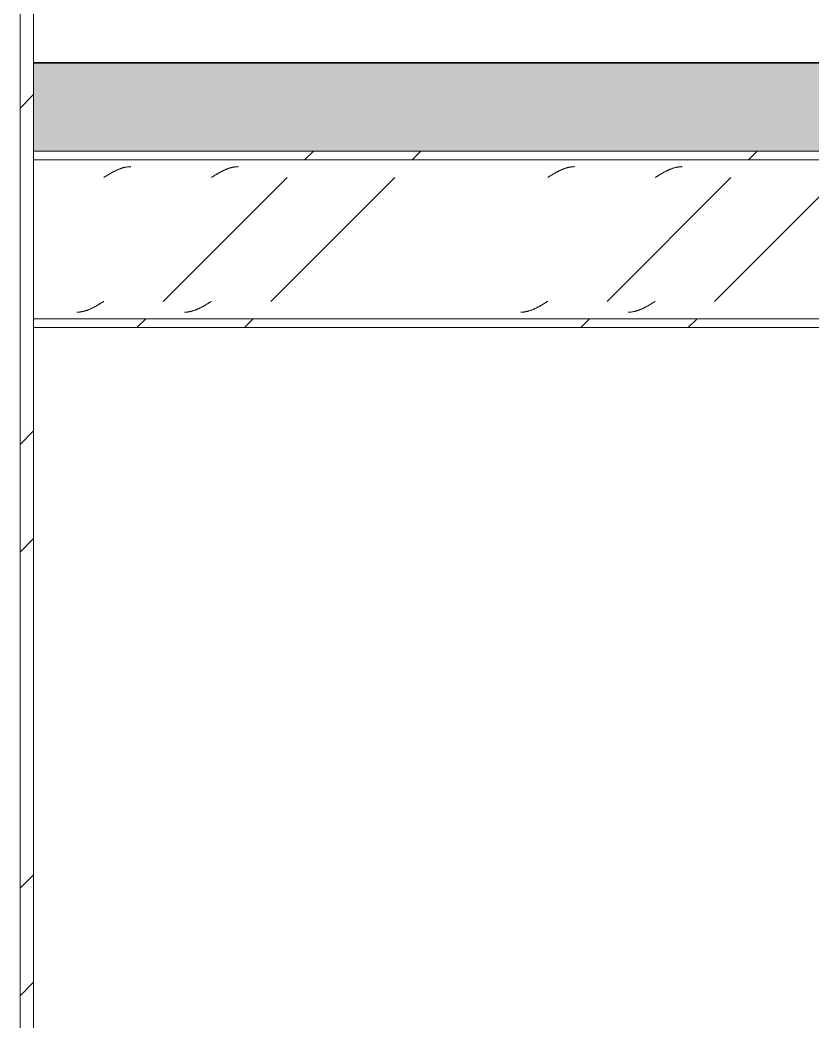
# Model space of a CAD drawing. Header units: centimetres. Extents: x -7221 to 15977, y -285 to 1507.
# Drawn here: x -6795.5 to -6705.6, y 280.2 to 393.7 of the extents above; entities that cross this region are included whole.
import ezdxf

# ---------------------------------------------------------------- set-up
doc = ezdxf.new("R2010")
doc.units = ezdxf.units.CM
for name, color, linetype, lineweight in [('A-FLOR', 7, 'Continuous', 9), ('A-FLOR-PATT', 7, 'Continuous', 35), ('S-BEAM', 7, 'Continuous', 9), ('S-COLS', 7, 'Continuous', 9)]:
    doc.layers.add(name, color=color, linetype=linetype, lineweight=lineweight)
pattern_1 = [(45, (0, 0), (-25.14472, 25.14472), []), (45, (0, 38.1), (-25.14472, 25.14472), [])]

# ---------------------------------------------------------------- blocks, each defined once
blk = doc.blocks.new('UC-Perfil universal-Pilar - 200 x 200-V5-Elevación Eje 10')
at = {"layer": 'S-COLS', "true_color": 0xc0c0c0}
h = blk.add_hatch(dxfattribs=at)
h.set_pattern_fill('FP_2', color=9, style=0, pattern_type=2)
h.set_pattern_definition(pattern_1)
h.paths.add_polyline_path([(-6793.94, 94), (-6793.94, 933.53), (-6795.48, 933.53), (-6795.48, 94)])
at = {"layer": 'S-COLS'}
for p, q in [((-6795.48, 933.53), (-6795.48, 94)), ((-6793.94, 933.53), (-6793.94, 94))]:
    blk.add_line(p, q, dxfattribs=at)
blk = doc.blocks.new('FP_10-Elevación Eje 10')
at = {"layer": 'S-BEAM', "color": 9, "true_color": 0xc0c0c0}
for p, q in [((-6787.43, 361.01), (-6787.39, 361.04)), ((-6787.39, 361.04), (-6787.34, 361.06)), ((-6787.34, 361.06), (-6787.29, 361.08)), ((-6787.29, 361.08), (-6787.24, 361.11)), ((-6787.24, 361.11), (-6787.19, 361.13)), ((-6787.19, 361.13), (-6787.14, 361.16)), ((-6787.14, 361.16), (-6787.09, 361.18)), ((-6787.09, 361.18), (-6787.05, 361.21)), ((-6787.05, 361.21), (-6787, 361.23)), ((-6787, 361.23), (-6786.95, 361.26)), ((-6786.95, 361.26), (-6786.9, 361.29)), ((-6786.9, 361.29), (-6786.85, 361.31)), ((-6786.85, 361.31), (-6786.8, 361.34)), ((-6786.8, 361.34), (-6786.75, 361.37)), ((-6786.75, 361.37), (-6786.71, 361.4)), ((-6786.71, 361.4), (-6786.66, 361.42)), ((-6786.66, 361.42), (-6786.61, 361.45)), ((-6786.61, 361.45), (-6786.56, 361.48)), ((-6786.56, 361.48), (-6786.51, 361.51)), ((-6786.51, 361.51), (-6786.46, 361.54)), ((-6786.46, 361.54), (-6786.41, 361.57)), ((-6786.41, 361.57), (-6786.37, 361.6)), ((-6786.37, 361.6), (-6786.32, 361.63)), ((-6786.32, 361.63), (-6786.27, 361.66)), ((-6786.27, 361.66), (-6786.22, 361.69)), ((-6786.22, 361.69), (-6786.17, 361.72)), ((-6786.17, 361.72), (-6786.12, 361.75)), ((-6786.12, 361.75), (-6786.07, 361.78)), ((-6786.07, 361.78), (-6786.03, 361.81)), ((-6786.03, 361.81), (-6785.98, 361.84)), ((-6775.25, 361.01), (-6775.2, 361.04)), ((-6775.2, 361.04), (-6775.15, 361.06)), ((-6775.15, 361.06), (-6775.1, 361.08)), ((-6775.1, 361.08), (-6775.05, 361.11)), ((-6775.05, 361.11), (-6775, 361.13)), ((-6775, 361.13), (-6774.95, 361.16)), ((-6774.95, 361.16), (-6774.91, 361.18)), ((-6774.91, 361.18), (-6774.86, 361.21)), ((-6774.86, 361.21), (-6774.81, 361.23)), ((-6774.81, 361.23), (-6774.76, 361.26)), ((-6774.76, 361.26), (-6774.71, 361.29)), ((-6774.71, 361.29), (-6774.66, 361.31)), ((-6774.66, 361.31), (-6774.61, 361.34)), ((-6774.61, 361.34), (-6774.57, 361.37)), ((-6774.57, 361.37), (-6774.52, 361.4)), ((-6774.52, 361.4), (-6774.47, 361.42)), ((-6774.47, 361.42), (-6774.42, 361.45)), ((-6774.42, 361.45), (-6774.37, 361.48)), ((-6774.37, 361.48), (-6774.32, 361.51)), ((-6774.32, 361.51), (-6774.27, 361.54)), ((-6774.27, 361.54), (-6774.22, 361.57)), ((-6774.22, 361.57), (-6774.18, 361.6)), ((-6774.18, 361.6), (-6774.13, 361.63)), ((-6774.13, 361.63), (-6774.08, 361.66)), ((-6774.08, 361.66), (-6774.03, 361.69)), ((-6774.03, 361.69), (-6773.98, 361.72)), ((-6773.98, 361.72), (-6773.93, 361.75)), ((-6773.93, 361.75), (-6773.88, 361.78)), ((-6773.88, 361.78), (-6773.84, 361.81)), ((-6773.84, 361.81), (-6773.79, 361.84)), ((-6737.15, 361.01), (-6737.1, 361.04)), ((-6737.1, 361.04), (-6737.05, 361.06)), ((-6737.05, 361.06), (-6737, 361.08)), ((-6737, 361.08), (-6736.95, 361.11)), ((-6736.95, 361.11), (-6736.9, 361.13)), ((-6736.9, 361.13), (-6736.85, 361.16)), ((-6736.85, 361.16), (-6736.81, 361.18)), ((-6736.81, 361.18), (-6736.76, 361.21)), ((-6736.76, 361.21), (-6736.71, 361.23)), ((-6736.71, 361.23), (-6736.66, 361.26)), ((-6736.66, 361.26), (-6736.61, 361.29)), ((-6736.61, 361.29), (-6736.56, 361.31)), ((-6736.56, 361.31), (-6736.51, 361.34)), ((-6736.51, 361.34), (-6736.47, 361.37)), ((-6736.47, 361.37), (-6736.42, 361.4)), ((-6736.42, 361.4), (-6736.37, 361.42)), ((-6736.37, 361.42), (-6736.32, 361.45)), ((-6736.32, 361.45), (-6736.27, 361.48)), ((-6736.27, 361.48), (-6736.22, 361.51)), ((-6736.22, 361.51), (-6736.17, 361.54)), ((-6736.17, 361.54), (-6736.12, 361.57)), ((-6736.12, 361.57), (-6736.08, 361.6)), ((-6736.08, 361.6), (-6736.03, 361.63)), ((-6736.03, 361.63), (-6735.98, 361.66)), ((-6735.98, 361.66), (-6735.93, 361.69)), ((-6735.93, 361.69), (-6735.88, 361.72)), ((-6735.88, 361.72), (-6735.83, 361.75)), ((-6735.83, 361.75), (-6735.78, 361.78)), ((-6735.78, 361.78), (-6735.74, 361.81)), ((-6735.74, 361.81), (-6735.69, 361.84)), ((-6724.96, 361.01), (-6724.91, 361.04)), ((-6724.91, 361.04), (-6724.86, 361.06)), ((-6724.86, 361.06), (-6724.81, 361.08)), ((-6724.81, 361.08), (-6724.76, 361.11)), ((-6724.76, 361.11), (-6724.71, 361.13)), ((-6724.71, 361.13), (-6724.66, 361.16)), ((-6724.66, 361.16), (-6724.62, 361.18)), ((-6724.62, 361.18), (-6724.57, 361.21)), ((-6724.57, 361.21), (-6724.52, 361.23)), ((-6724.52, 361.23), (-6724.47, 361.26)), ((-6724.47, 361.26), (-6724.42, 361.29)), ((-6724.42, 361.29), (-6724.37, 361.31)), ((-6724.37, 361.31), (-6724.32, 361.34)), ((-6724.32, 361.34), (-6724.28, 361.37)), ((-6724.28, 361.37), (-6724.23, 361.4)), ((-6724.23, 361.4), (-6724.18, 361.42)), ((-6724.18, 361.42), (-6724.13, 361.45)), ((-6724.13, 361.45), (-6724.08, 361.48)), ((-6724.08, 361.48), (-6724.03, 361.51)), ((-6724.03, 361.51), (-6723.98, 361.54)), ((-6723.98, 361.54), (-6723.94, 361.57)), ((-6723.94, 361.57), (-6723.89, 361.6)), ((-6723.89, 361.6), (-6723.84, 361.63)), ((-6723.84, 361.63), (-6723.79, 361.66)), ((-6723.79, 361.66), (-6723.74, 361.69)), ((-6723.74, 361.69), (-6723.69, 361.72)), ((-6723.69, 361.72), (-6723.64, 361.75)), ((-6723.64, 361.75), (-6723.6, 361.78)), ((-6723.6, 361.78), (-6723.55, 361.81)), ((-6723.55, 361.81), (-6723.5, 361.84)), ((-6789.04, 360.61), (-6788.99, 360.61)), ((-6788.99, 360.61), (-6788.94, 360.61)), ((-6788.94, 360.61), (-6788.89, 360.62)), ((-6788.89, 360.62), (-6788.84, 360.62)), ((-6788.84, 360.62), (-6788.8, 360.62)), ((-6788.8, 360.62), (-6788.75, 360.63)), ((-6788.75, 360.63), (-6788.7, 360.63)), ((-6788.7, 360.63), (-6788.65, 360.64)), ((-6788.65, 360.64), (-6788.6, 360.65)), ((-6788.6, 360.65), (-6788.55, 360.65)), ((-6788.55, 360.65), (-6788.5, 360.66)), ((-6788.5, 360.66), (-6788.46, 360.67)), ((-6788.46, 360.67), (-6788.41, 360.68)), ((-6788.41, 360.68), (-6788.36, 360.69)), ((-6788.36, 360.69), (-6788.31, 360.7)), ((-6788.31, 360.7), (-6788.26, 360.72)), ((-6788.26, 360.72), (-6788.21, 360.73)), ((-6788.21, 360.73), (-6788.16, 360.74)), ((-6788.16, 360.74), (-6788.12, 360.76)), ((-6788.12, 360.76), (-6788.07, 360.77)), ((-6788.07, 360.77), (-6788.02, 360.79)), ((-6788.02, 360.79), (-6787.97, 360.8)), ((-6787.97, 360.8), (-6787.92, 360.82)), ((-6787.92, 360.82), (-6787.87, 360.83)), ((-6787.87, 360.83), (-6787.82, 360.85)), ((-6787.82, 360.85), (-6787.78, 360.87)), ((-6787.78, 360.87), (-6787.73, 360.89)), ((-6787.73, 360.89), (-6787.68, 360.91)), ((-6787.68, 360.91), (-6787.63, 360.93)), ((-6787.63, 360.93), (-6787.58, 360.95)), ((-6787.58, 360.95), (-6787.53, 360.97)), ((-6787.53, 360.97), (-6787.48, 360.99)), ((-6787.48, 360.99), (-6787.43, 361.01)), ((-6776.85, 360.61), (-6776.8, 360.61)), ((-6776.8, 360.61), (-6776.75, 360.61)), ((-6776.75, 360.61), (-6776.7, 360.62)), ((-6776.7, 360.62), (-6776.65, 360.62)), ((-6776.65, 360.62), (-6776.61, 360.62)), ((-6776.61, 360.62), (-6776.56, 360.63)), ((-6776.56, 360.63), (-6776.51, 360.63)), ((-6776.51, 360.63), (-6776.46, 360.64)), ((-6776.46, 360.64), (-6776.41, 360.65)), ((-6776.41, 360.65), (-6776.36, 360.65)), ((-6776.36, 360.65), (-6776.31, 360.66)), ((-6776.31, 360.66), (-6776.27, 360.67)), ((-6776.27, 360.67), (-6776.22, 360.68)), ((-6776.22, 360.68), (-6776.17, 360.69)), ((-6776.17, 360.69), (-6776.12, 360.7)), ((-6776.12, 360.7), (-6776.07, 360.72)), ((-6776.07, 360.72), (-6776.02, 360.73)), ((-6776.02, 360.73), (-6775.97, 360.74)), ((-6775.97, 360.74), (-6775.93, 360.76)), ((-6775.93, 360.76), (-6775.88, 360.77)), ((-6775.88, 360.77), (-6775.83, 360.79)), ((-6775.83, 360.79), (-6775.78, 360.8)), ((-6775.78, 360.8), (-6775.73, 360.82)), ((-6775.73, 360.82), (-6775.68, 360.83)), ((-6775.68, 360.83), (-6775.63, 360.85)), ((-6775.63, 360.85), (-6775.59, 360.87)), ((-6775.59, 360.87), (-6775.54, 360.89)), ((-6775.54, 360.89), (-6775.49, 360.91)), ((-6775.49, 360.91), (-6775.44, 360.93)), ((-6775.44, 360.93), (-6775.39, 360.95)), ((-6775.39, 360.95), (-6775.34, 360.97)), ((-6775.34, 360.97), (-6775.29, 360.99)), ((-6775.29, 360.99), (-6775.25, 361.01)), ((-6738.75, 360.61), (-6738.7, 360.61)), ((-6738.7, 360.61), (-6738.65, 360.61)), ((-6738.65, 360.61), (-6738.6, 360.62)), ((-6738.6, 360.62), (-6738.55, 360.62)), ((-6738.55, 360.62), (-6738.51, 360.62)), ((-6738.51, 360.62), (-6738.46, 360.63)), ((-6738.46, 360.63), (-6738.41, 360.63)), ((-6738.41, 360.63), (-6738.36, 360.64)), ((-6738.36, 360.64), (-6738.31, 360.65)), ((-6738.31, 360.65), (-6738.26, 360.65)), ((-6738.26, 360.65), (-6738.21, 360.66)), ((-6738.21, 360.66), (-6738.17, 360.67)), ((-6738.17, 360.67), (-6738.12, 360.68)), ((-6738.12, 360.68), (-6738.07, 360.69)), ((-6738.07, 360.69), (-6738.02, 360.7)), ((-6738.02, 360.7), (-6737.97, 360.72)), ((-6737.97, 360.72), (-6737.92, 360.73)), ((-6737.92, 360.73), (-6737.87, 360.74)), ((-6737.87, 360.74), (-6737.83, 360.76)), ((-6737.83, 360.76), (-6737.78, 360.77)), ((-6737.78, 360.77), (-6737.73, 360.79)), ((-6737.73, 360.79), (-6737.68, 360.8)), ((-6737.68, 360.8), (-6737.63, 360.82)), ((-6737.63, 360.82), (-6737.58, 360.83)), ((-6737.58, 360.83), (-6737.53, 360.85)), ((-6737.53, 360.85), (-6737.49, 360.87)), ((-6737.49, 360.87), (-6737.44, 360.89)), ((-6737.44, 360.89), (-6737.39, 360.91)), ((-6737.39, 360.91), (-6737.34, 360.93)), ((-6737.34, 360.93), (-6737.29, 360.95)), ((-6737.29, 360.95), (-6737.24, 360.97)), ((-6737.24, 360.97), (-6737.19, 360.99)), ((-6737.19, 360.99), (-6737.15, 361.01)), ((-6726.56, 360.61), (-6726.51, 360.61)), ((-6726.51, 360.61), (-6726.46, 360.61)), ((-6726.46, 360.61), (-6726.41, 360.62)), ((-6726.41, 360.62), (-6726.37, 360.62)), ((-6726.37, 360.62), (-6726.32, 360.62)), ((-6726.32, 360.62), (-6726.27, 360.63)), ((-6726.27, 360.63), (-6726.22, 360.63)), ((-6726.22, 360.63), (-6726.17, 360.64)), ((-6726.17, 360.64), (-6726.12, 360.65)), ((-6726.12, 360.65), (-6726.07, 360.65)), ((-6726.07, 360.65), (-6726.03, 360.66)), ((-6726.03, 360.66), (-6725.98, 360.67)), ((-6725.98, 360.67), (-6725.93, 360.68)), ((-6725.93, 360.68), (-6725.88, 360.69)), ((-6725.88, 360.69), (-6725.83, 360.7)), ((-6725.83, 360.7), (-6725.78, 360.72)), ((-6725.78, 360.72), (-6725.73, 360.73)), ((-6725.73, 360.73), (-6725.68, 360.74)), ((-6725.68, 360.74), (-6725.64, 360.76)), ((-6725.64, 360.76), (-6725.59, 360.77)), ((-6725.59, 360.77), (-6725.54, 360.79)), ((-6725.54, 360.79), (-6725.49, 360.8)), ((-6725.49, 360.8), (-6725.44, 360.82)), ((-6725.44, 360.82), (-6725.39, 360.83)), ((-6725.39, 360.83), (-6725.34, 360.85)), ((-6725.34, 360.85), (-6725.3, 360.87)), ((-6725.3, 360.87), (-6725.25, 360.89)), ((-6725.25, 360.89), (-6725.2, 360.91)), ((-6725.2, 360.91), (-6725.15, 360.93)), ((-6725.15, 360.93), (-6725.1, 360.95)), ((-6725.1, 360.95), (-6725.05, 360.97)), ((-6725.05, 360.97), (-6725, 360.99)), ((-6725, 360.99), (-6724.96, 361.01))]:
    blk.add_line(p, q, dxfattribs=at)
blk = doc.blocks.new('FP_11-Elevación Eje 10')
at = {"layer": 'S-BEAM', "color": 9, "true_color": 0xc0c0c0}
for p, q in [((-6783.98, 376.92), (-6783.94, 376.93)), ((-6783.94, 376.93), (-6783.89, 376.95)), ((-6783.89, 376.95), (-6783.84, 376.96)), ((-6783.84, 376.96), (-6783.79, 376.98)), ((-6783.79, 376.98), (-6783.74, 376.99)), ((-6783.74, 376.99), (-6783.69, 377)), ((-6783.69, 377), (-6783.64, 377.01)), ((-6783.64, 377.01), (-6783.6, 377.03)), ((-6783.6, 377.03), (-6783.55, 377.04)), ((-6783.55, 377.04), (-6783.5, 377.05)), ((-6783.5, 377.05), (-6783.45, 377.05)), ((-6783.45, 377.05), (-6783.4, 377.06)), ((-6783.4, 377.06), (-6783.35, 377.07)), ((-6783.35, 377.07), (-6783.3, 377.08)), ((-6783.3, 377.08), (-6783.26, 377.08)), ((-6783.26, 377.08), (-6783.21, 377.09)), ((-6783.21, 377.09), (-6783.16, 377.09)), ((-6783.16, 377.09), (-6783.11, 377.1)), ((-6783.11, 377.1), (-6783.06, 377.1)), ((-6783.06, 377.1), (-6783.01, 377.1)), ((-6783.01, 377.1), (-6782.96, 377.11)), ((-6782.96, 377.11), (-6782.91, 377.11)), ((-6771.79, 376.92), (-6771.75, 376.93)), ((-6771.75, 376.93), (-6771.7, 376.95)), ((-6771.7, 376.95), (-6771.65, 376.96)), ((-6771.65, 376.96), (-6771.6, 376.98)), ((-6771.6, 376.98), (-6771.55, 376.99)), ((-6771.55, 376.99), (-6771.5, 377)), ((-6771.5, 377), (-6771.45, 377.01)), ((-6771.45, 377.01), (-6771.41, 377.03)), ((-6771.41, 377.03), (-6771.36, 377.04)), ((-6771.36, 377.04), (-6771.31, 377.05)), ((-6771.31, 377.05), (-6771.26, 377.05)), ((-6771.26, 377.05), (-6771.21, 377.06)), ((-6771.21, 377.06), (-6771.16, 377.07)), ((-6771.16, 377.07), (-6771.11, 377.08)), ((-6771.11, 377.08), (-6771.07, 377.08)), ((-6771.07, 377.08), (-6771.02, 377.09)), ((-6771.02, 377.09), (-6770.97, 377.09)), ((-6770.97, 377.09), (-6770.92, 377.1)), ((-6770.92, 377.1), (-6770.87, 377.1)), ((-6770.87, 377.1), (-6770.82, 377.1)), ((-6770.82, 377.1), (-6770.77, 377.11)), ((-6770.77, 377.11), (-6770.73, 377.11)), ((-6733.69, 376.92), (-6733.65, 376.93)), ((-6733.65, 376.93), (-6733.6, 376.95)), ((-6733.6, 376.95), (-6733.55, 376.96)), ((-6733.55, 376.96), (-6733.5, 376.98)), ((-6733.5, 376.98), (-6733.45, 376.99)), ((-6733.45, 376.99), (-6733.4, 377)), ((-6733.4, 377), (-6733.35, 377.01)), ((-6733.35, 377.01), (-6733.31, 377.03)), ((-6733.31, 377.03), (-6733.26, 377.04)), ((-6733.26, 377.04), (-6733.21, 377.05)), ((-6733.21, 377.05), (-6733.16, 377.05)), ((-6733.16, 377.05), (-6733.11, 377.06)), ((-6733.11, 377.06), (-6733.06, 377.07)), ((-6733.06, 377.07), (-6733.01, 377.08)), ((-6733.01, 377.08), (-6732.97, 377.08)), ((-6732.97, 377.08), (-6732.92, 377.09)), ((-6732.92, 377.09), (-6732.87, 377.09)), ((-6732.87, 377.09), (-6732.82, 377.1)), ((-6732.82, 377.1), (-6732.77, 377.1)), ((-6732.77, 377.1), (-6732.72, 377.1)), ((-6732.72, 377.1), (-6732.67, 377.11)), ((-6732.67, 377.11), (-6732.63, 377.11)), ((-6721.51, 376.92), (-6721.46, 376.93)), ((-6721.46, 376.93), (-6721.41, 376.95)), ((-6721.41, 376.95), (-6721.36, 376.96)), ((-6721.36, 376.96), (-6721.31, 376.98)), ((-6721.31, 376.98), (-6721.26, 376.99)), ((-6721.26, 376.99), (-6721.21, 377)), ((-6721.21, 377), (-6721.17, 377.01)), ((-6721.17, 377.01), (-6721.12, 377.03)), ((-6721.12, 377.03), (-6721.07, 377.04)), ((-6721.07, 377.04), (-6721.02, 377.05)), ((-6721.02, 377.05), (-6720.97, 377.05)), ((-6720.97, 377.05), (-6720.92, 377.06)), ((-6720.92, 377.06), (-6720.87, 377.07)), ((-6720.87, 377.07), (-6720.82, 377.08)), ((-6720.82, 377.08), (-6720.78, 377.08)), ((-6720.78, 377.08), (-6720.73, 377.09)), ((-6720.73, 377.09), (-6720.68, 377.09)), ((-6720.68, 377.09), (-6720.63, 377.1)), ((-6720.63, 377.1), (-6720.58, 377.1)), ((-6720.58, 377.1), (-6720.53, 377.1)), ((-6720.53, 377.1), (-6720.48, 377.11)), ((-6720.48, 377.11), (-6720.44, 377.11)), ((-6785.98, 375.88), (-6785.93, 375.91)), ((-6785.93, 375.91), (-6785.88, 375.94)), ((-6785.88, 375.94), (-6785.83, 375.97)), ((-6785.83, 375.97), (-6785.78, 376)), ((-6785.78, 376), (-6785.73, 376.03)), ((-6785.73, 376.03), (-6785.68, 376.06)), ((-6785.68, 376.06), (-6785.64, 376.09)), ((-6785.64, 376.09), (-6785.59, 376.12)), ((-6785.59, 376.12), (-6785.54, 376.15)), ((-6785.54, 376.15), (-6785.49, 376.18)), ((-6785.49, 376.18), (-6785.44, 376.21)), ((-6785.44, 376.21), (-6785.39, 376.24)), ((-6785.39, 376.24), (-6785.34, 376.26)), ((-6785.34, 376.26), (-6785.3, 376.29)), ((-6785.3, 376.29), (-6785.25, 376.32)), ((-6785.25, 376.32), (-6785.2, 376.35)), ((-6785.2, 376.35), (-6785.15, 376.38)), ((-6785.15, 376.38), (-6785.1, 376.4)), ((-6785.1, 376.4), (-6785.05, 376.43)), ((-6785.05, 376.43), (-6785, 376.46)), ((-6785, 376.46), (-6784.96, 376.48)), ((-6784.96, 376.48), (-6784.91, 376.51)), ((-6784.91, 376.51), (-6784.86, 376.54)), ((-6784.86, 376.54), (-6784.81, 376.56)), ((-6784.81, 376.56), (-6784.76, 376.59)), ((-6784.76, 376.59), (-6784.71, 376.61)), ((-6784.71, 376.61), (-6784.66, 376.63)), ((-6784.66, 376.63), (-6784.62, 376.66)), ((-6784.62, 376.66), (-6784.57, 376.68)), ((-6784.57, 376.68), (-6784.52, 376.7)), ((-6784.52, 376.7), (-6784.47, 376.73)), ((-6784.47, 376.73), (-6784.42, 376.75)), ((-6784.42, 376.75), (-6784.37, 376.77)), ((-6784.37, 376.77), (-6784.32, 376.79)), ((-6784.32, 376.79), (-6784.28, 376.81)), ((-6784.28, 376.81), (-6784.23, 376.83)), ((-6784.23, 376.83), (-6784.18, 376.85)), ((-6784.18, 376.85), (-6784.13, 376.87)), ((-6784.13, 376.87), (-6784.08, 376.88)), ((-6784.08, 376.88), (-6784.03, 376.9)), ((-6784.03, 376.9), (-6783.98, 376.92)), ((-6773.79, 375.88), (-6773.74, 375.91)), ((-6773.74, 375.91), (-6773.69, 375.94)), ((-6773.69, 375.94), (-6773.64, 375.97)), ((-6773.64, 375.97), (-6773.59, 376)), ((-6773.59, 376), (-6773.54, 376.03)), ((-6773.54, 376.03), (-6773.5, 376.06)), ((-6773.5, 376.06), (-6773.45, 376.09)), ((-6773.45, 376.09), (-6773.4, 376.12)), ((-6773.4, 376.12), (-6773.35, 376.15)), ((-6773.35, 376.15), (-6773.3, 376.18)), ((-6773.3, 376.18), (-6773.25, 376.21)), ((-6773.25, 376.21), (-6773.2, 376.24)), ((-6773.2, 376.24), (-6773.16, 376.26)), ((-6773.16, 376.26), (-6773.11, 376.29)), ((-6773.11, 376.29), (-6773.06, 376.32)), ((-6773.06, 376.32), (-6773.01, 376.35)), ((-6773.01, 376.35), (-6772.96, 376.38)), ((-6772.96, 376.38), (-6772.91, 376.4)), ((-6772.91, 376.4), (-6772.86, 376.43)), ((-6772.86, 376.43), (-6772.82, 376.46)), ((-6772.82, 376.46), (-6772.77, 376.48)), ((-6772.77, 376.48), (-6772.72, 376.51)), ((-6772.72, 376.51), (-6772.67, 376.54)), ((-6772.67, 376.54), (-6772.62, 376.56)), ((-6772.62, 376.56), (-6772.57, 376.59)), ((-6772.57, 376.59), (-6772.52, 376.61)), ((-6772.52, 376.61), (-6772.47, 376.63)), ((-6772.47, 376.63), (-6772.43, 376.66)), ((-6772.43, 376.66), (-6772.38, 376.68)), ((-6772.38, 376.68), (-6772.33, 376.7)), ((-6772.33, 376.7), (-6772.28, 376.73)), ((-6772.28, 376.73), (-6772.23, 376.75)), ((-6772.23, 376.75), (-6772.18, 376.77)), ((-6772.18, 376.77), (-6772.13, 376.79)), ((-6772.13, 376.79), (-6772.09, 376.81)), ((-6772.09, 376.81), (-6772.04, 376.83)), ((-6772.04, 376.83), (-6771.99, 376.85)), ((-6771.99, 376.85), (-6771.94, 376.87)), ((-6771.94, 376.87), (-6771.89, 376.88)), ((-6771.89, 376.88), (-6771.84, 376.9)), ((-6771.84, 376.9), (-6771.79, 376.92)), ((-6735.69, 375.88), (-6735.64, 375.91)), ((-6735.64, 375.91), (-6735.59, 375.94)), ((-6735.59, 375.94), (-6735.54, 375.97)), ((-6735.54, 375.97), (-6735.49, 376)), ((-6735.49, 376), (-6735.44, 376.03)), ((-6735.44, 376.03), (-6735.4, 376.06)), ((-6735.4, 376.06), (-6735.35, 376.09)), ((-6735.35, 376.09), (-6735.3, 376.12)), ((-6735.3, 376.12), (-6735.25, 376.15)), ((-6735.25, 376.15), (-6735.2, 376.18)), ((-6735.2, 376.18), (-6735.15, 376.21)), ((-6735.15, 376.21), (-6735.1, 376.24)), ((-6735.1, 376.24), (-6735.06, 376.26)), ((-6735.06, 376.26), (-6735.01, 376.29)), ((-6735.01, 376.29), (-6734.96, 376.32)), ((-6734.96, 376.32), (-6734.91, 376.35)), ((-6734.91, 376.35), (-6734.86, 376.38)), ((-6734.86, 376.38), (-6734.81, 376.4)), ((-6734.81, 376.4), (-6734.76, 376.43)), ((-6734.76, 376.43), (-6734.72, 376.46)), ((-6734.72, 376.46), (-6734.67, 376.48)), ((-6734.67, 376.48), (-6734.62, 376.51)), ((-6734.62, 376.51), (-6734.57, 376.54)), ((-6734.57, 376.54), (-6734.52, 376.56)), ((-6734.52, 376.56), (-6734.47, 376.59)), ((-6734.47, 376.59), (-6734.42, 376.61)), ((-6734.42, 376.61), (-6734.37, 376.63)), ((-6734.37, 376.63), (-6734.33, 376.66)), ((-6734.33, 376.66), (-6734.28, 376.68)), ((-6734.28, 376.68), (-6734.23, 376.7)), ((-6734.23, 376.7), (-6734.18, 376.73)), ((-6734.18, 376.73), (-6734.13, 376.75)), ((-6734.13, 376.75), (-6734.08, 376.77)), ((-6734.08, 376.77), (-6734.03, 376.79)), ((-6734.03, 376.79), (-6733.99, 376.81)), ((-6733.99, 376.81), (-6733.94, 376.83)), ((-6733.94, 376.83), (-6733.89, 376.85)), ((-6733.89, 376.85), (-6733.84, 376.87)), ((-6733.84, 376.87), (-6733.79, 376.88)), ((-6733.79, 376.88), (-6733.74, 376.9)), ((-6733.74, 376.9), (-6733.69, 376.92)), ((-6723.5, 375.88), (-6723.45, 375.91)), ((-6723.45, 375.91), (-6723.4, 375.94)), ((-6723.4, 375.94), (-6723.35, 375.97)), ((-6723.35, 375.97), (-6723.3, 376)), ((-6723.3, 376), (-6723.25, 376.03)), ((-6723.25, 376.03), (-6723.21, 376.06)), ((-6723.21, 376.06), (-6723.16, 376.09)), ((-6723.16, 376.09), (-6723.11, 376.12)), ((-6723.11, 376.12), (-6723.06, 376.15)), ((-6723.06, 376.15), (-6723.01, 376.18)), ((-6723.01, 376.18), (-6722.96, 376.21)), ((-6722.96, 376.21), (-6722.91, 376.24)), ((-6722.91, 376.24), (-6722.87, 376.26)), ((-6722.87, 376.26), (-6722.82, 376.29)), ((-6722.82, 376.29), (-6722.77, 376.32)), ((-6722.77, 376.32), (-6722.72, 376.35)), ((-6722.72, 376.35), (-6722.67, 376.38)), ((-6722.67, 376.38), (-6722.62, 376.4)), ((-6722.62, 376.4), (-6722.57, 376.43)), ((-6722.57, 376.43), (-6722.53, 376.46)), ((-6722.53, 376.46), (-6722.48, 376.48)), ((-6722.48, 376.48), (-6722.43, 376.51)), ((-6722.43, 376.51), (-6722.38, 376.54)), ((-6722.38, 376.54), (-6722.33, 376.56)), ((-6722.33, 376.56), (-6722.28, 376.59)), ((-6722.28, 376.59), (-6722.23, 376.61)), ((-6722.23, 376.61), (-6722.19, 376.63)), ((-6722.19, 376.63), (-6722.14, 376.66)), ((-6722.14, 376.66), (-6722.09, 376.68)), ((-6722.09, 376.68), (-6722.04, 376.7)), ((-6722.04, 376.7), (-6721.99, 376.73)), ((-6721.99, 376.73), (-6721.94, 376.75)), ((-6721.94, 376.75), (-6721.89, 376.77)), ((-6721.89, 376.77), (-6721.85, 376.79)), ((-6721.85, 376.79), (-6721.8, 376.81)), ((-6721.8, 376.81), (-6721.75, 376.83)), ((-6721.75, 376.83), (-6721.7, 376.85)), ((-6721.7, 376.85), (-6721.65, 376.87)), ((-6721.65, 376.87), (-6721.6, 376.88)), ((-6721.6, 376.88), (-6721.55, 376.9)), ((-6721.55, 376.9), (-6721.51, 376.92))]:
    blk.add_line(p, q, dxfattribs=at)
blk = doc.blocks.new('M_W Shapes - 150 x 200-1837127-Elevación Eje 10')
at = {"layer": 'S-BEAM', "true_color": 0xc0c0c0}
h = blk.add_hatch(dxfattribs=at)
h.set_pattern_fill('FP_2', color=9, style=0, pattern_type=2)
h.set_pattern_definition(pattern_1)
h.paths.add_polyline_path([(-6688.67, 377.86), (-6460.45, 377.86), (-6460.45, 378.86), (-6793.93, 378.86), (-6793.93, 377.86), (-6757.85, 377.86)])
h = blk.add_hatch(dxfattribs=at)
h.set_pattern_fill('FP_2', color=9, style=0, pattern_type=2)
h.set_pattern_definition(pattern_1)
h.paths.add_polyline_path([(-6793.93, 361.84), (-6460.45, 361.84), (-6460.45, 375.88), (-6793.93, 375.88), (-6793.93, 374.53)])
h = blk.add_hatch(dxfattribs=at)
h.set_pattern_fill('FP_2', color=9, style=0, pattern_type=2)
h.set_pattern_definition(pattern_1)
h.paths.add_polyline_path([(-6688.67, 358.86), (-6460.45, 358.86), (-6460.45, 359.86), (-6793.93, 359.86), (-6793.93, 358.86), (-6757.85, 358.86)])
at = {"layer": 'S-BEAM'}
for p, q in [((-6460.45, 378.86), (-6793.93, 378.86)), ((-6793.93, 377.79), (-6793.93, 377.86)), ((-6460.45, 377.86), (-6793.93, 377.86)), ((-6793.93, 359.86), (-6793.93, 359.93)), ((-6793.93, 359.86), (-6460.45, 359.86)), ((-6460.45, 358.86), (-6793.93, 358.86))]:
    blk.add_line(p, q, dxfattribs=at)
for name in ['FP_11-Elevación Eje 10', 'FP_10-Elevación Eje 10']:
    blk.add_blockref(name, (0, 0), dxfattribs=at)

msp = doc.modelspace()

# ---------------------------------------------------------------- hatches: boundary and pattern name
at = {"layer": 'A-FLOR-PATT', "lineweight": 9, "true_color": 0x9a9a9a}
msp.add_hatch(color=253, dxfattribs=at).paths.add_polyline_path([(-6110.448, 378.859), (-6110.445, 378.859), (-6110.448, 388.859), (-6793.936, 388.859), (-6793.932, 378.859), (-6135.201, 378.859)])

# ---------------------------------------------------------------- linework, layer by layer
at = {"layer": 'A-FLOR', "lineweight": 35}
msp.add_line((-6110.445, 388.859), (-6793.936, 388.859), dxfattribs=at)

# ---------------------------------------------------------------- block references
at = {"layer": 'S-BEAM'}
msp.add_blockref('M_W Shapes - 150 x 200-1837127-Elevación Eje 10', (0, 0), dxfattribs=at)
at = {"layer": 'S-COLS'}
msp.add_blockref('UC-Perfil universal-Pilar - 200 x 200-V5-Elevación Eje 10', (0, 0), dxfattribs=at)

doc.saveas('drawing.dxf')
